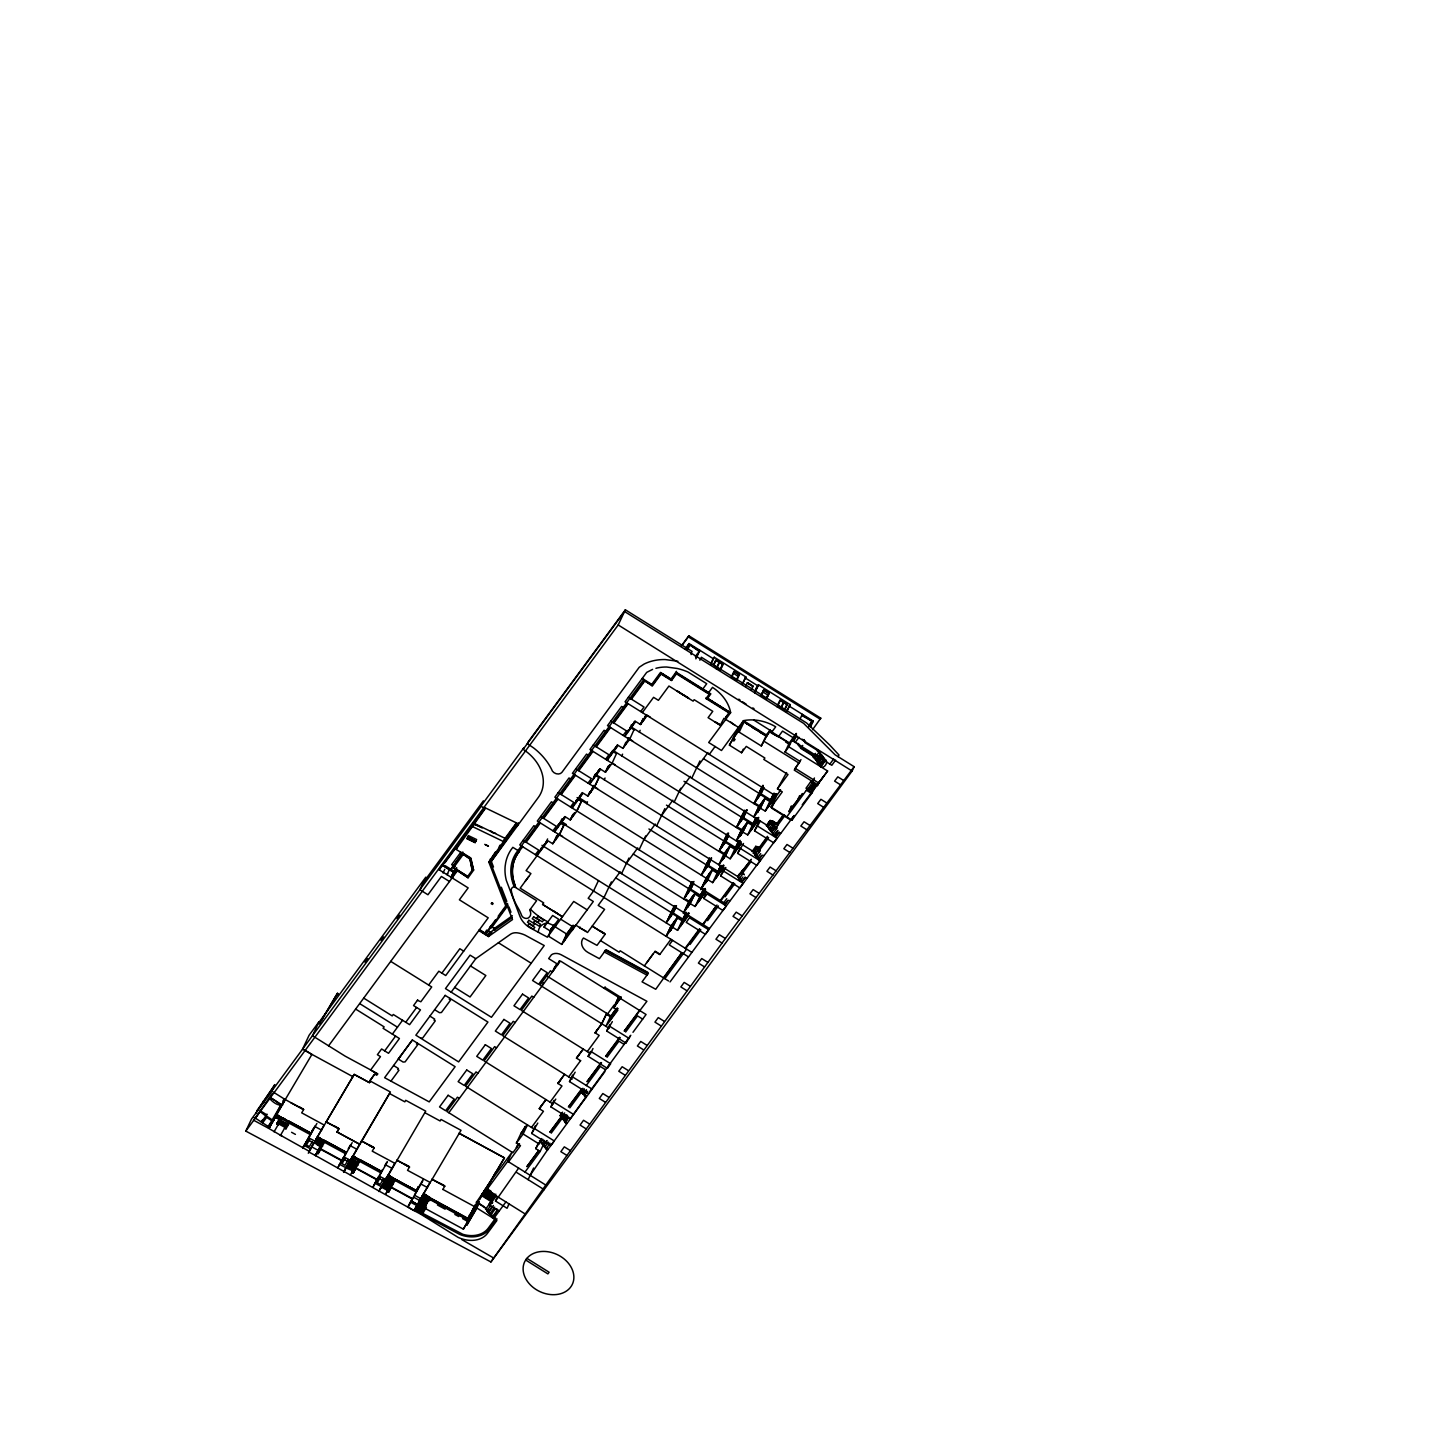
<?xml version="1.0" encoding="UTF-8"?>
<svg xmlns="http://www.w3.org/2000/svg" width="1449" height="1449" viewBox="0 0 1449 1449"><rect width="100%" height="100%" fill="white"/><g stroke="black" fill="none" stroke-linecap="round" stroke-linejoin="round"><path stroke-width="1.5" d="M323.109 1141.558L316.625 1153.295L317.965 1154.02L324.449 1142.283L323.109 1141.558L345.641 1153.766M358.791 1159.943L356.508 1164.579M559.712 823.63L561.977 818.812M394.092 1179.088L392.896 1181.37M593.71 777.407L595.231 774.201M425.934 1205.079L420.627 1214.117L458.282 1237.482A26.97 20.069 29.6 0 0 487.48 1233.316L496.88 1220.529L476.123 1207.56L479.076 1201.076M427.709 1201.348L429.375 1198.414M615.734 1011.873L617.129 1008.595M478.84 930.548L488.458 936.543L512.493 919.59L490.432 862.535L538.34 797.421A42.075 32.602 25.3 0 0 523.143 749.332L624.537 611.514L803.688 723.395L835.059 754.766L854.149 766.702L852.103 771.031L490.921 1261.952L245.805 1131.108L251.492 1119.081L271.035 1092.51L274.767 1084.613L255.73 1113.321M267.033 1114.172L265.837 1116.02L259.951 1111.474M259.643 1112.126L260.838 1110.278M423.253 882.568L483.368 800.844L479.981 807.999L271.706 1091.115L285.254 1099.574L269.586 1127.358L255.241 1118.067L272.086 1093.796M271.706 1120.602L266.634 1117.451L262.722 1122.74L261.436 1121.961L262.323 1120.113M319.142 1021.726L312.441 1035.727L345.206 1056.176L377.791 1073.8L376.74 1075.23L374.82 1074.035L369.821 1080.827L390.397 1092.003L359.606 1144.257L337.019 1132.013L338.957 1128.717L326.224 1121.852M271.814 1122.685L269.586 1127.358L276.089 1115.078L310.992 1133.48L276.324 1114.661M280.852 1105.098L268.427 1126.308L273.408 1120.729L280.852 1105.098C253.955 1083.435 283.75 1118.266 283.968 1098.777M319.994 1023.048L337.454 993.289L338.378 993.779M285.797 1129.169L288.206 1125.076L280.4 1120.729L278.099 1124.768L276.759 1124.044L279.041 1119.878M280.001 1118.175L276.759 1124.044M279.385 1119.479L280.418 1120.856L281.341 1118.9L276.089 1115.078M278.099 1124.786L278.914 1123.265M279.965 1121.345L279.349 1122.649L285.815 1126.163L286.431 1124.859L281.577 1122.232M280.708 1120.222L281.776 1118.157L280.708 1120.077M286.25 1128.246L284.547 1128.282L285.362 1126.779M286.721 1124.605L288.478 1121.272M288.224 1121.671L284.547 1128.282M288.206 1125.076L289.13 1123.12L287.79 1122.414L310.321 1134.621L302.642 1148.351L306.5 1141.667M311.082 1132.991L302.642 1148.351M310.738 1133.879L313.038 1129.151M321.443 1144.656L308.782 1137.863L316.878 1123.5M428.65 985.048L438.83 971.21L445.731 975.539L488.204 917.815L459.387 899.811L468.154 887.893L439.192 869.798L440.768 866.484M443.539 864.655L443.122 865.524L453.501 872.008L451.563 876.138L452.849 876.935M315.864 1155.759L308.728 1151.955L313.69 1143.044M310.593 1148.966L312.115 1146.25M313.618 1143.714L314.216 1142.41M443.032 873.004L444.771 869.309M315.103 1141.287L323.978 1125.312M457.431 870.541L468.118 877.768L452.305 867.335L462.847 853.026L470.853 858.025L473.588 870.179L470.635 858.46L456.091 849.368L457.63 846.125L456.924 847.067M449.371 869.708L447.017 874.689L447.723 873.729M421.532 1212.451L420.627 1214.117L414.142 1210.658L315.284 1155.451L317.204 1152.1M315.284 1155.451L323.544 1140.816M318.871 1149.51L319.631 1147.843M319.921 1147.59L320.682 1145.924M452.305 867.335L462.847 851.994M322.04 1143.75L323.779 1140.417M466.94 838.591L475.145 842.557L466.94 838.591L468.407 835.602L476.612 839.551L475.145 842.557M453.591 867.661L467.683 876.446L453.591 867.661L463.282 854.33L469.874 858.46L472.229 870.269L469.874 858.46M456.091 849.368L485.65 808.035L516.75 823.05L488.838 862.155L506.063 906.676L485.451 934.677L490.668 926.038M451.11 878.04L452.849 874.363M451.563 876.138L456.779 867.879L453.102 872.878L454.388 873.675M452.142 877.877L454.606 872.678M463.282 854.33L469.657 858.895M523.143 749.332L523.958 747.612L480.814 806.26L484.256 807.926L483.441 809.665L439.192 869.798M339.501 1164.308L337.726 1168.057L343.214 1157.86L339.501 1164.308L345.786 1167.659L344.21 1171.082M340.75 1163.058L346.402 1152.136M356.671 1163.764L344.101 1157.008L352.198 1142.645M488.838 862.155L495.377 852.084M344.844 1170.031L346.293 1167.278M490.432 862.535L518.344 822.815M345.786 1167.659L350.513 1159.617L355.367 1162.243M378.841 1191.513L425.716 1111.148L405.72 1100.316L404.832 1101.838L389.509 1093.524L343.594 1172.386M350.423 1160.45L358.537 1146.087M352.596 1170.901L351.872 1172.422L353.212 1173.147L359.678 1161.392L352.016 1157.081L351.274 1158.349L357.595 1162.225M352.759 1170.792L345.985 1167.93M353.81 1168.872L353.194 1170.176L346.728 1166.662L347.343 1165.376L352.198 1168.003M354.099 1168.655L354.86 1166.952L348.412 1163.456L347.796 1164.761L354.262 1168.256M355.168 1166.717L355.929 1165.032L349.463 1161.537L348.847 1162.841L355.313 1166.336M356.363 1164.416L359.026 1159.526M357.287 1162.877L358.03 1161.21M353.212 1173.147L353.918 1171.625M517.293 826.002L518.126 824.282M245.805 1131.108L618.198 624.954L625.37 609.794L692.061 651.434L691.245 653.173A13.005 10.089 25.3 0 1 691.119 654.568M518.996 850.853L518.869 851.106A52.218 40.463 25.3 0 0 515.156 887.295L514.594 883.763A51.621 40.011 25.3 0 1 519.503 851.161L518.996 850.853A52.218 40.463 25.3 0 0 514.033 883.818L515.156 887.295M519.503 851.161L519.376 851.432A51.639 40.011 25.3 0 0 515.699 887.223M480.036 930.385L484.799 933.917L486.592 930.113M485.343 934.044L486.719 931.146M479.547 929.588L488.168 934.985L489.708 931.725M488.458 936.543L490.505 932.214L495.214 928.881L492.189 926.998M374.874 1183.181L373.027 1187.093L378.461 1176.968L374.874 1183.181L381.159 1186.532L379.457 1190.209M512.366 915.75L493.366 929.135L494.707 929.968L495.214 928.881M506.063 906.676L507.585 903.433M357.994 1169.053L377.247 1179.504L375.997 1182.185L382.409 1169.633M391.973 1182.927L379.33 1176.135L387.444 1161.772M537.054 855.707L539.517 850.509M380.073 1189.158L381.594 1186.441M541.618 847.647C535.46 858.877 549.37 836.888 546.635 841.978M416.171 1192.038L387.318 1176.226L383.097 1183.905L389.564 1187.401M541.401 849.078L542.035 847.393M545.331 843.735L547.613 838.935M545.548 843.463L547.269 840.637M385.669 1179.558L394.545 1163.565M557.883 824.916L554.605 831.853L565.545 816.964L570.363 819.971L573.061 814.247L570.236 819.899L576.956 811.005L581.466 801.46L577.626 799.069L578.024 798.2M559.586 823.883L557.521 827.252L559.042 823.702M559.658 823.521L558.825 825.151M388.06 1189.937L387.173 1191.567L388.513 1192.292L394.997 1180.555L393.657 1179.83M562.882 819.88L563.733 818.25M389.111 1188.035L388.495 1189.321L382.047 1185.825L382.663 1184.521L387.499 1187.148M389.401 1187.818L390.179 1186.115M390.469 1185.862L391.23 1184.195L384.764 1180.681L384.148 1181.986L390.614 1185.499M391.538 1183.942L394.327 1178.689M391.81 1183.724L393.349 1180.355M553.21 843.173L556.615 835.982M388.513 1192.292L389.22 1190.77M557.738 834.823L555.202 840.221M558.245 834.443L555.492 839.931M559.278 834.769L563.788 825.242M574.601 802.8L572.156 807.999L583.096 793.11L587.914 796.117L589.888 791.788M576.593 799.848L575.072 803.398L581.81 794.251M575.416 802.855L577.137 800.029L576.032 801.17M576.376 801.297L577.01 799.957M580.94 794.613L580.433 796.044L581.14 794.324M581.719 794.269L582.371 792.929M572.88 816.457L574.438 812.78M576.829 810.915L581.339 801.388M591.337 780.685L589.707 784.144L600.647 769.256L605.447 772.263L612.058 763.297L616.441 753.679L612.71 751.361M593.927 777.443L594.76 775.813L593.583 777.316M592.967 779.001L599.904 769.075M588.312 795.465L590.015 791.86M592.84 787.133L590.413 792.603L593.818 785.412M586.682 803.597L587.497 801.858M594.38 787.061L598.89 777.533M610.518 753.353L607.24 760.29L618.198 745.42L622.998 748.409L625.841 742.286M612.637 750.491L610.174 755.708L611.677 752.158M612.094 752.248L611.134 753.462M610.047 755.617L617.328 745.148M616.821 746.561L617.455 745.221M605.447 772.263L608.29 766.141L605.736 771.538M609.54 765.072L607.964 768.749L609.884 764.655M604.233 779.743L605.048 778.004M625.624 734.715L627.254 731.238M629.355 729.535L633.702 723.142L633.068 724.482M630.116 727.923L631.51 724.645M634.245 722.634L634.879 721.294L633.919 722.508M628.92 737.704L625.388 744.822M413.273 1210.132L407.984 1207.017L410.321 1202.09L416.606 1205.459L414.142 1210.658L422.51 1195.461M417.62 1204.499L418.236 1203.195L424.702 1206.709L424.086 1208.013L411.299 1201.33L412.567 1198.667L391.375 1187.166L388.875 1191.495L387.553 1190.77M416.334 1190.824L394.617 1179.051L416.334 1190.824L418.127 1187.021M621.784 755.889L622.599 754.15M633.974 729.825L629.609 739.443L622.871 748.336M416.569 1190.426L418.381 1186.604M411.299 1201.33L418.652 1186.966M429.918 1197.363L427.256 1202.253L414.649 1195.28L422.746 1180.917M544.063 927.125L552.63 915.478L558.716 919.264L550.149 930.928L544.063 927.125L545.078 924.951M645.62 715.643L642.939 720.968M645.982 715.19L643.229 720.66M639.317 732.035L640.15 730.314M419.304 1201.275L418.689 1202.579L425.155 1206.093L425.752 1204.789L420.916 1202.163M428.614 1199.681L422.166 1196.186L461.017 1130.311L441.039 1119.461L440.134 1120.983L424.811 1112.669M426.513 1203.521L420.047 1200.007L429.846 1182.728M688.329 636.854L688.836 635.767L820.768 718.161L820.243 719.229L688.329 636.854L681.791 645.729M550.149 930.928L551.163 928.755M552.377 927.342L548.265 936.018L561.723 944.422L593.311 901.495L588.185 898.289L593.547 890.99L598.473 880.575M710.535 664.276L713.198 658.643L689.018 643.537L686.355 649.17L688.637 645.548M556.09 924.915L555.474 926.219L547.251 922.778A16.41 12.715 25.3 0 0 540.151 926.871A13.24 10.252 25.3 0 0 538.358 932.305M642.251 678.422L651.76 684.363L660.527 672.427L671.086 679.038L676.52 671.34M687.532 648.174L689.307 644.425L699.595 650.999L695.864 658.86M687.768 649.406L689.978 644.986L699.233 651.47M695.81 657.502L697.675 654.242M696.045 657.158L698.02 653.68M541.835 986.298L543.466 982.839M561.723 944.422L566.631 934.007L573.152 925.15M682.769 694.524L677.462 691.01M572.391 930.385L573.478 926.436M554.822 966.791L552.359 971.989L550.439 970.794L539.916 985.103L609.16 1028.355M571.993 930.439L573.876 926.364M556.199 964.527L553.699 970.16M575.561 925.114L571.631 930.222M557.267 965.324L559.223 961.049M559.35 961.122L557.412 964.853M586.265 931.29L579.491 927.722L580.198 927.161M710.698 664.729L714.248 657.212L745.855 676.955L742.305 684.471M713.288 665.182L715.824 659.893L723.123 664.439L720.606 669.746M611.369 881.898L603.998 897.511L598.183 905.39L604.595 909.392L587.533 932.486L575.869 925.205M719.211 662.139L716.893 667.12M716.44 669.058L719.592 662.374L722.616 664.475L720.153 669.637M621.549 873.656L628.92 858.043M639.1 849.802L645.656 835.928M467.81 1218.627L469.856 1214.28M430.933 1200.116L428.922 1199.029L424.629 1208.14L463.372 1229.15L478.713 1201.348M472.392 1210.024L470.979 1214.389M505.9 1201.927L493.692 1218.537L490.794 1215.892C496.753 1203.358 500.937 1209.589 492.08 1217.54L492.696 1216.236L486.9 1210.929L487.516 1209.625L476.522 1201.927L484.6 1206.981M472.935 1210.313L469.548 1215.62M472.392 1210.821L475.091 1205.477L473.823 1209.589M479.402 1203.159L466.759 1225.238L476.667 1208.484M476.721 1204.155L474.022 1208.049M488.82 1204.445L495.286 1194.737L485.578 1188.669L481.412 1195.497L492.714 1202.561M476.214 1202.561L483.205 1192.364L492.914 1198.432M487.951 1184.992L483.785 1191.821L493.493 1197.888L495.866 1194.193M656.632 825.948L664.837 808.614M482.716 1195.479L487.262 1187.148M488.512 1184.449L504.415 1157.878L459.188 1133.263M490.016 1181.949L486.139 1188.126L490.994 1191.169M486.683 1189.919L490.994 1180.826L512.04 1152.209L507.748 1161.301L486.683 1189.919L525.118 1213.936M495.141 1173.056L494.381 1174.668M674.183 802.094L680.74 788.22M508.581 1161.826L520.481 1145.652L516.387 1143.098L520.698 1133.987L527.382 1124.877M490.794 1215.892L491.41 1214.588L488.204 1212.578L488.82 1211.292L485.614 1209.281L486.23 1207.977M525.281 1126.398L523.234 1130.419M516.387 1143.098L523.125 1134.006L527.436 1124.913L520.68 1133.987L525.407 1126.471M738.936 674.654L736.291 680.197L731.709 677.19L734.281 671.738L738.863 674.745M736.563 680.686L739.443 674.636L734.009 671.249L731.202 677.208M516.75 1147.01L517.384 1145.67M499.199 1210.821L489.273 1205.477L492.714 1198.178M493.366 1196.802L494.091 1195.28M518.543 1143.822L517.71 1145.453M691.734 778.24L699.939 760.906M508.4 1204.88L509.106 1203.92L507.059 1208.267L495.522 1201.058L497.568 1196.729M742.305 683.91L745.855 676.955M728.956 712.89L725.496 717.599L729.861 712.582M604.885 1071.662L550.91 1145.471L531.692 1133.462L535.387 1125.674M531.692 1133.462L537.796 1123.084M745.547 686.464L747.376 682.66L753.136 686.265L751.307 690.068M495.522 1201.058L518.633 1168.111M605.084 986.932L604.378 988.453L605.066 987.494L621.096 997.51L613.688 1007.562L617.854 1010.17L605.881 1026.309L610.808 1015.894L546.708 975.865M584.327 1088.887L581.755 1092.637L585.939 1096.929L570.127 1118.882L550.91 1106.891L553.989 1100.389M550.91 1106.891L555.782 1099.103M735.096 725.442L730.713 722.073M524.991 1172.078L540.187 1151.43L535.75 1148.64L538.34 1143.189M535.75 1148.64L541.745 1138.552M535.025 1128.934L554.243 1140.943L547.505 1150.089L543.321 1145.797L543.936 1144.493L540.731 1142.5L541.346 1141.196M588.729 1093.597L569.511 1081.606L572.59 1075.104M729.408 745.166L738.084 729.463L729.408 745.166L741.58 752.756L746.271 746.398L764.873 758.008L763.822 759.439L788.002 774.545L777.461 788.854L782.297 791.86L771.067 807.129L791.933 820.17L812.454 792.259L806.006 788.238L810.915 781.409L814.121 783.42L809.556 789.614L807.962 788.618M569.511 1081.606L575.162 1072.188M754.965 691.825L758.515 684.852L790.122 704.594L786.572 712.111M732.922 740.385L733.882 740.982L735.06 739.388L733.339 738.32L738.501 727.38L743.446 720.66A38.869 30.121 25.3 0 1 751.379 719.899L754.132 719.99A38.869 30.121 25.3 0 1 775.686 726.8L771.846 731.999M754.73 692.876L758.515 684.852L755.907 688.42M530.171 1175.302L547.813 1149.455L539.445 1140.852M733.339 738.32L738.284 731.6L743.446 720.66L766.485 735.041L769.709 730.658L789.814 743.21M540.187 1151.43L543.629 1144.149M739.189 732.162L744.351 721.222M528.106 1179.649L533.612 1168.021M587.28 1051.594L599.18 1035.401L595.086 1032.847L601.842 1023.773L606.696 1013.34M490.921 1261.952L566.939 1155.469M565.744 1121.218L562.538 1119.208L563.154 1117.904L560.256 1115.259L566.722 1123.518L565.128 1122.522L568.008 1118.121M592.985 1048.533L591.446 1051.793L610.663 1063.783L607.33 1068.311L588.113 1056.321L590.431 1051.449M761.776 693.872L763.732 689.796L769.147 693.183L766.34 699.143M618.596 997.166L613.815 1007.635L619.284 998.216M760.906 695.755L763.732 689.796M549.316 1144.475L549.932 1143.17M619.629 996.803L616.242 1003.994M611.351 1017.687L610.844 1019.118L614.086 1012.416M621.096 996.93L613.706 1007.58M630.804 1035.256L625.932 1043.026L606.714 1031.036L609.794 1024.534M616.912 1008.884L614.648 1013.684M617.672 1008.432L609.286 1021.056L617.057 1008.015M617.799 1008.504L615.608 1011.8M606.714 1031.036L612.366 1021.617M766.267 699.251L769.147 693.183M568.533 1117.885L567.229 1116.237L563.842 1120.856M741.58 752.756L743.301 749.115M585.324 1098.233L586.247 1096.277L581.701 1091.749L569.837 1107.869M674.437 905.571L666.25 922.904L673.26 913.069L682.859 919.083L686.826 913.54M674.546 906.368L672.861 909.574M671.467 914.772L674.238 908.559L670.38 916.583M675.904 906.802L667.065 921.184M676.122 907.002L672.843 913.939L682.443 919.934L687.315 913.323M589.652 1091.658L630.351 1035.872M691.988 881.716L683.801 899.05L690.793 889.215L700.41 895.228L705.228 888.617M689.38 887.893L685.612 896.207L689.597 887.929M691.97 882.441L690.539 885.81L692.097 882.513M670.76 926.853L677.371 917.887L670.054 931.236L674.437 921.981M691.916 884.796L687.931 892.729M670.054 931.236L674.854 921.401M672.698 927.541L677.244 917.815L681.084 920.206L681.483 919.336M777.515 705.283L780.051 699.994L787.35 704.558L784.815 709.847M777.207 707.003L780.305 700.483L783.384 702.403L780.92 707.583L778.022 705.301M607.33 1068.311L608.87 1065.069M738.284 731.6L761.323 745.981L766.883 734.19M688.347 902.818C675.542 930.964 690.775 894.776 694.922 894.033L687.605 907.382M709.539 857.862L701.334 875.196L708.344 865.361L717.961 871.374L721.91 865.832M761.323 745.981L770.125 729.789M707.021 864.002L703.163 872.352L706.931 864.039M709.521 858.587L708.09 861.956L709.648 858.659M784.38 709.738L781.301 707.818L783.818 702.493L786.843 704.576L784.489 709.485L777.968 705.391M707.909 865.814L711.441 857.989L706.261 864.799M666.413 935.927L670.796 926.672L666.123 936.308L672.734 927.342L677.534 930.349L685.721 913.015M683.856 918.032L686.301 912.309M684.906 917.308L680.595 925.82L687.605 913.649M625.932 1043.026L627.471 1039.784M688.293 913.287L685.812 918.376M687.877 915.007L686.772 916.493L688.836 913.124M687.243 916.692L688.963 913.196M705.88 878.963C693.075 907.11 708.307 870.921 712.455 870.179M727.09 834.008L718.885 851.36L725.895 841.525L735.512 847.52L739.461 841.978M727.833 833.084L725.514 838.029M721.801 846.361L724.699 840.239L720.588 848.426M725.967 837.576L728.612 833.193M699.034 895.482L698.635 896.351L694.777 893.961L690.249 903.687L683.674 912.453M723.703 843.59L723.142 845.111L727.018 837.087M723.83 843.662L726.8 837.359M705.011 883.455L709.811 873.62L705.572 882.604M786.409 711.658L790.122 704.594M725.46 841.96L728.539 835.258M690.122 903.596L695.085 906.494L703.852 888.454M707.8 879.833L712.328 870.106L716.186 872.497L716.585 871.628M728.666 835.33L725.496 842.376L735.096 848.389L739.968 841.76M701.407 894.178L703.2 890.193M699.432 899.865C712.437 874.29 685.866 922.397 705.409 891.153L698.346 901.35M703.49 894.613L705.627 889.722M704.794 892.838L705.428 891.497M744.641 810.154L736.436 827.506L743.446 817.671L753.063 823.666L757.012 818.142M742.123 816.294L738.139 824.572M744.605 810.879L743.047 814.175M743.536 882.749L722.96 910.479L703.743 898.471L705.88 893.924M722.562 859.601L727.362 849.766L723.25 858.84M701.225 888.617L707.818 879.634L712.636 882.64L720.823 865.307M743.102 818.069L746.543 810.281M719.193 869.635L720.624 866.248L718.958 870.324M734.136 847.792L733.719 848.643L729.879 846.252L725.351 855.979L729.608 846.977M747.141 809.864L743.029 818.54L752.647 824.535L757.519 817.924M718.921 871.084L715.679 878.13L722.96 867.299M716.983 876.011C730.803 848.969 710.517 887.712 717.943 874.471M718.07 874.218L723.178 865.868M723.395 865.578L721.041 870.758L721.674 869.418M722.345 868.983L723.939 865.415M740.837 831.364L736.327 840.909L742.92 831.943L747.557 822.471L740.837 831.364L736.599 840.529M762.192 786.3L753.987 803.652L760.997 793.817L770.596 799.812L774.563 794.287L771.846 798.073M752.393 850.943L755.291 853.588L754.675 854.892L757.881 856.884L757.266 858.188L760.471 860.181L739.896 887.929L720.678 875.921L723.431 870.07M744.623 826.564L740.24 835.838L745.04 826.002M758.117 797.33L761.993 789.288L758.334 797.041M763.333 788.039L760.435 794.179L763.641 787.55M720.678 875.921L725.84 867.48M718.776 864.763L725.369 855.779L730.187 858.786L738.374 841.452M736.744 845.781L738.954 840.746M763.858 787.749L760.58 794.686L770.198 800.681L775.07 794.07M736.509 846.47L739.081 840.837M737.686 845.836L733.23 854.276L740.511 843.789M740.385 842.177L735.621 850.364L739.425 845.274M740.729 842.014L738.592 846.904L741.073 841.797M800.192 718.921L802.003 714.81L812.255 721.204L810.48 724.971M793.164 737.704L788.854 746.815L827.614 771.013L818.757 783.04L795.121 768.278L800.138 761.449L785.032 752.013L789.325 742.92L796.316 733.411M777.407 837.631L756.831 865.379L737.613 853.37L740.149 848.009M751.687 823.938L751.27 824.807L747.43 822.398L742.776 832.052L747.72 834.932L758.678 820.043M762.174 802.71L757.791 811.983L765.108 798.634L768.821 800.953L769.238 800.083M757.791 811.983L762.591 802.148M737.613 853.37L743.482 843.481M747.72 834.932L755.925 817.598M760.453 808.27L764.981 798.544L758.515 807.6M754.041 822.615L755.726 818.558M755.11 821.891L750.781 830.422L758.552 817.381M754.621 821.384L755.255 819.699M835.62 760.127L831.817 765.289L793.074 741.091L796.515 733.81M752.212 828.393L757.936 818.323M794.143 740.004L794.758 738.7L782.551 731.075L778.711 736.291M758.497 817.87L755.998 822.978M751.759 828.52L758.189 819.681L756.215 822.688M750.654 830.331L758.624 817.942M757.429 821.293L758.062 819.935M791.933 820.17L794.106 815.57L773.748 842.811L754.531 830.82L758.533 822.362M796.733 743.301L798.653 743.663L798.037 744.967L801.225 746.959L800.609 748.264L815.026 757.266L814.41 758.552L817.616 760.562L817.001 761.866L820.206 763.858L819.591 765.163C822.452 771.973 830.929 760.435 823.811 759.439L824.427 758.135L821.221 756.143L821.837 754.838L818.631 752.828L819.246 751.542L804.829 742.54L805.445 741.236L802.239 739.225M754.531 830.82L760.272 821.221M760.327 808.198L765.271 811.078L773.476 793.744M771.592 798.779L774.056 793.056M772.788 798.127L768.332 806.568L775.342 794.396L769.292 804.34L770.596 802.909M670.036 981.933L726.293 905.951L723.703 902.636M777.461 788.854L786.59 772.552M773.675 799.196L776.048 794.016M769.292 804.684L775.613 796.099M768.205 806.495L776.7 793.943M588.149 755.128L586.555 754.114L572.409 773.349L739.642 877.786L739.026 879.09L742.232 881.083L741.616 882.387L745.329 877.116L741.924 881.735L740.33 880.738L740.946 879.434C734.118 878.474 741.598 868.313 744.351 874.816M799.939 745.311L799.323 746.615L813.74 755.617L813.124 756.903L816.33 758.914L815.715 760.218L818.92 762.21L818.305 763.514L821.492 765.507L820.895 766.811L825.405 760.435M808.868 726.891L811.657 720.986L801.695 715.462L802.366 714.321M771.067 807.129L776.229 796.207L625.044 701.787L646.689 672.39L652.611 669.366M774.273 802.348L771.556 808.089L790.774 820.098L794.106 815.552M779.979 789.904L779.471 791.335L780.558 789.85M803.543 740.892L804.159 739.588M810.371 726.673L811.603 722.327M743.12 869.472L741.145 872.044L743.047 873.167L742.431 874.471M810.589 726.764L813.251 721.131L789.071 706.025M730.006 900.662L728.086 900.318L724.681 904.937L725.297 903.651L554.858 797.204L569.004 777.968L570.598 778.982M759.62 850.382L760.236 849.078L755.798 846.307L758.696 848.951L754.675 854.892M763.877 855.562L761.957 855.218L758.552 859.837L759.167 858.533L755.961 856.54L756.577 855.236L753.371 853.244L753.987 851.94L589.96 749.495L604.106 730.278L605.7 731.274M779.2 832.016L775.795 836.634L771.611 832.342L772.226 831.038L769.021 829.027L769.636 827.741L766.43 825.731L770.144 820.46L777.769 825.224L776.555 827.832M753.371 853.244L757.682 846.922M766.43 825.731L770.144 820.46M777.914 830.368L774.509 834.986L770.307 830.694L770.922 829.389L767.716 827.379L768.332 826.093L607.493 725.641L621.639 706.424L623.251 707.42M810.571 782.025L817.019 786.064L817.906 784.869L794.251 770.107L800.989 759.638M746.941 878.112L745.021 877.768M759.367 851.903L759.982 850.617L756.776 848.607M771.611 832.342L775.632 826.401L769.836 821.112M776.103 835.982L775.487 837.287L778.892 832.668L780.794 833.012M788.654 811.512L802.619 793.545L789.162 811.82L791.245 806.042M817.942 749.894L817.327 751.18L820.532 753.19L819.917 754.494L823.123 756.487L822.507 757.791L825.713 759.783L825.097 761.087M790.031 810.009L791.752 806.369M797.928 799.268L799.649 795.628M808.27 787.966L807.654 789.27L812.527 782.406M814.447 777.986L811.838 782.822M812.219 783.058L812.835 781.754M809.556 789.614L810.172 788.31M814.429 782.768L809.864 788.962L813.686 789.669M813.994 789.017L811.585 793.454L806.405 790.23M818.558 782.804L813.124 790.212M817.906 784.869L819.428 781.609M838.138 756.704L838.953 754.965L829.607 744.913L806.64 723.015L701.352 657.248L700.537 658.969A14.327 11.103 25.3 0 0 699.867 660.219M473.316 825.513L474.131 823.829L482.318 827.777L473.95 824.191M408.201 1206.582L412.567 1198.667M407.984 1207.017L412.349 1199.102L383.405 1183.253M427.292 1201.927L422.057 1211.364L423.38 1212.089L422.764 1213.393L462.792 1234.276A25.412 19.688 25.3 0 0 488.277 1228.154L495.721 1218.048M354.516 1167.496L356.436 1164.072M390.777 1184.938L392.697 1181.533M280.889 1135.455L268.626 1128.336L272.666 1121.2M273.517 1119.697L275.238 1116.708L279.585 1119.063L276.958 1123.609L278.299 1124.333M287.029 1123.953L275.038 1117.143L281.142 1119.479M309.561 1139.602L306.464 1145L309.416 1146.576L312.296 1141.667M280.255 1135.11L309.198 1151.285M309.977 1150.017L308.8 1151.991M344.88 1158.765L342.036 1163.692L345.007 1165.268L348.412 1159.49M380.127 1177.874L377.283 1182.801L380.236 1184.376L383.659 1178.598M381.159 1186.532L384.257 1181.315M318.526 1152.824L320.827 1148.894M334.447 1126L338.45 1128.3M336.983 1132.067L338.921 1128.771L326.152 1121.979L354.19 1074.397L369.459 1082.638L370.419 1081.171L369.459 1082.638L354.19 1074.397L316.027 1139.24L322.493 1142.736M321.533 1020.223L337.454 993.289M280.689 1105.442L281.287 1104.428L273.408 1120.729L266.055 1115.694L261.454 1121.943M275.654 1115.821L311.915 1054.455L304.652 1049.909M290.814 1102.725L303.638 1109.572L301.7 1112.85L324.304 1125.112M274.06 1131.814L278.606 1123.917L285.055 1127.431L280.526 1135.273L281.83 1136.052M287.174 1123.591L287.916 1122.323L281.468 1118.809M299.128 1106.746L303.113 1109.065M311.861 1131.361L315.139 1125.801M305.431 1143.913L307.858 1139.82L314.179 1143.243L317.077 1137.32L346.311 1152.625L317.331 1136.904M308.275 1153.241L314.524 1142.192L320.972 1145.688M348.267 1148.659L350.459 1144.945M350.205 1160.269L350.966 1159.001L357.414 1162.496L350.35 1174.976M368.716 1145.036L374.114 1147.97M369.658 1145.199L373.715 1147.409M374.186 1147.862L361.471 1140.961L374.204 1147.825L372.23 1151.158L394.871 1163.33M384.601 1165.92L386.792 1162.225M385.941 1193.668L386.539 1192.654M385.796 1193.904L392.733 1181.659L386.267 1178.146L386.883 1176.86L391.719 1179.486M404.072 1164.09L409.433 1167.115M404.959 1164.344L409.071 1166.445M417.71 1188.778L423.18 1179.522M422.184 1211.4L428.324 1200.333L421.858 1196.838L421.098 1198.106L427.564 1201.601M430.027 1198.124L423.452 1193.849M440.297 1183.435L444.354 1185.644M426.477 1207.108L422.764 1213.393L421.442 1212.668M442.869 1189.43L444.825 1186.097L432.074 1179.214M472.863 1209.209L475.87 1204.119L471.342 1212.596M476.395 1204.409L467.828 1218.844L429.882 1198.251M470.436 1214.534L472.609 1210.857M473.515 1209.335L476.196 1204.789M479.818 1199.482L480.416 1198.468M480.977 1197.599L504.451 1157.878L459.152 1133.317M477.572 1204.246L478.17 1203.231M463.372 1229.15L476.123 1207.56M257.089 1110.441L273.752 1086.768M333.705 999.828L337.2 994.503M417.149 1042.972L416.461 1043.932L417.729 1044.729L405.104 1061.9L403.112 1062.063L398.33 1059.074L400.83 1055.524M570.399 1150.651L564.313 1146.847L560.854 1151.665L566.939 1155.451L728.775 933.862L854.149 766.702M258.067 1114.245L255.078 1118.411L253.72 1117.577M738.429 727.344L721.493 750.51L708.688 742.504L725.768 719.428M319.088 1021.69L309.126 1035.22L302.497 1049.257L352.922 1076.698M365.021 962.299L367.684 958.677M381.033 940.546L383.695 936.923M397.044 918.793L399.707 915.17M625.37 609.794L528.161 741.906L527.345 743.645L533.54 747.883A57.743 44.738 25.3 0 1 551.526 769.184L552.395 771.085A5.814 4.51 25.3 0 0 561.94 772.317L639.208 667.283L644.008 664.113A48.523 37.602 25.3 0 1 665.163 659.549L677.878 661.269M444.879 862.843L485.125 808.125M460.873 852.157L451.653 864.673L455.077 866.81M451.4 868.73L452.106 867.77M328.597 1045.816L457.232 870.976M467.683 876.446L472.446 869.835M468.118 877.768L473.588 870.179M503.745 840.112L516.315 823.032M514.25 886.716L536.619 900.68L529.682 910.099A8.223 6.376 25.3 0 1 528.722 917.652A4.365 3.387 25.3 0 1 524.755 918.159A4.365 3.387 25.3 0 1 521.586 915.297A56.439 43.742 25.3 0 0 517.782 907.382A62.941 48.777 25.3 0 1 511.298 890.737A5.126 3.967 25.3 0 1 514.25 886.716A52.218 40.463 25.3 0 1 517.963 850.527L643.845 679.418M522.274 846.47L518.869 851.106L522.799 846.814M525.607 841.941L539.825 822.634M543.158 818.087L557.376 798.779M560.709 794.233L574.927 774.925M578.26 770.397L592.478 751.071M595.811 746.543L610.029 727.217M613.362 722.689L627.562 703.363M630.913 698.835L644.37 680.541L652.267 686.029L661.36 673.676M526.132 842.267L540.35 822.96M543.665 818.413L557.901 799.105M561.216 794.559L575.452 775.251M578.767 770.705L593.003 751.397M596.318 746.851L610.554 727.543M613.869 722.997L628.105 703.689M631.42 699.143L644.877 680.867M645.113 681.229L652.285 685.142M392.371 1034.115L402.55 1020.277M417.765 999.846L413.545 1005.57L420.464 1009.881L409.596 1024.678L393.259 1014.481L392.208 1015.912L363.699 998.107M651.996 685.522L660.835 673.35M681.03 646.345L688.836 635.767M384.691 1050.887L395.559 1036.107M405.738 1022.269L416.624 1007.49M441.891 973.13L459.84 948.733L463.698 951.142M685.069 648.917L689.018 643.537M685.938 649.007L689.307 644.425M535.406 854.675L538.738 850.146L523.089 840.366M552.957 830.82L556.289 826.292L540.64 816.512M570.489 806.966L573.84 802.438L558.191 792.675M588.04 783.112L591.373 778.584L575.742 768.821M605.591 759.258L608.924 754.73L593.293 744.967M623.142 735.404L626.475 730.876L610.844 721.113M640.693 711.55L644.026 707.021L628.377 697.259M540.821 849.132L544.842 843.825M563.643 818.287L558.499 825.369M563.842 817.997L564.929 816.512M577.209 799.667L582.353 792.585M611.134 753.806L612.221 751.995M613.561 750.274L617.582 744.967M633.793 722.761L635.133 721.113M557.394 827.18L564.259 818.105M624.791 736.436L635.749 721.566L640.549 724.554L647.16 715.589M642.342 712.582L653.571 697.331L658.407 700.338L668.931 686.029L693.111 701.135L694.162 699.704L712.763 711.314L708.09 717.672L720.262 725.279L723.975 718.306L740.222 728.467M671.267 679.871L676.23 673.115L709.829 694.089L706.369 698.798M676.755 673.441L671.503 680.577L661.07 674.057M495.522 919.843L490.16 927.125L491.428 927.921L508.237 905.1M498.202 916.185L506.244 905.245M677.263 673.423L701.153 688.329M552.685 843.735L559.405 834.859L563.915 825.314L560.075 822.923L560.473 822.054L689.579 902.673M587.769 796.044L594.507 787.151L599.017 777.606L595.177 775.215L595.575 774.346L725.297 855.345M398.33 1059.074L412.349 1039.984L455.113 1066.681L429.212 1101.892L384.619 1077.694L412.367 1039.984M695.52 656.578L699.903 650.347M695.466 656.741L697.422 654.079M451.164 992.167L475.797 958.695L510.465 934.261A10.777 8.35 25.3 0 1 516.297 932.758L517.619 932.884A21.536 16.7 25.3 0 1 525.154 935.185L544.226 945.545L491.446 1017.307L445.477 988.598L470.092 955.145L475.797 958.695M420.663 1038.209L422.655 1038.045L435.28 1020.875L434.012 1020.078L434.7 1019.118L429.9 1016.129M449.969 998.379L449.281 999.321L450.548 1000.118L441.42 1012.525L439.445 1012.688L434.646 1009.681M676.955 691.028L688.836 698.454M390.958 1081.135L398.964 1070.268L397.696 1069.453L398.384 1068.511L393.585 1065.504M683.222 694.596L688.583 697.947M713.198 658.643L714.248 657.212M719.084 662.41L716.023 660.49L713.741 665.29L720.225 669.547L722.616 664.475M542.578 904.411L562.466 916.728L542.578 904.411L543.701 902.89L520.173 888.183L530.914 873.584L526.096 870.595L548.012 840.818L552.812 843.825M702.874 688.927L706.714 683.711L687.913 671.974A48.415 37.511 25.3 0 0 677.226 668.478L666.703 667.029A39.413 30.538 25.3 0 0 655.908 668.297M702.964 689.47L708 692.622M708.688 692.55L712.51 687.351A38.869 30.121 25.3 0 1 730.64 712.673L725.695 719.392M553.717 911.004L557.485 913.504M733.556 673.26L738.102 676.429M550.765 929.624L554.623 924.371M715.009 722L720.189 725.098M715.897 722.2L719.809 724.518M747.376 682.66L753.136 686.265M747.63 683.167L752.629 686.283M566.233 934.877L572.753 926.02M608.906 887.114L620.19 871.773M626.457 863.26L637.741 847.919M644.008 839.406L655.292 824.064M661.559 815.552L672.843 800.21M679.11 791.697L690.394 776.356M696.661 767.843L707.945 752.502M709.286 754.404L715.1 746.507M448.828 1112.723L560.437 961.013L646.073 1014.499L632.978 1032.304M763.152 692.079L767.807 694.995M592.822 926.545L604.867 934.062M739.878 726.583L742.83 723.468M740.385 726.891L742.142 723.395M743.844 721.856L766.159 735.802M766.068 698.653L768.64 693.202L763.913 690.394L761.341 695.846L764.529 697.675M600.647 931.073L604.559 933.373M778.294 736.853L769.89 731.6L766.43 736.309L759.33 731.854M777.262 736.201L771.158 732.959M796.008 734.063L792.857 738.356L794.45 739.352M785.032 752.013L788.854 746.815M793.074 741.091L796.859 735.929M795.193 742.413L798.997 737.269M671.974 910.769L675.415 906.259M689.525 886.915L692.839 882.332M707.076 863.061L710.517 858.551M724.627 839.206L727.941 834.624M742.178 815.37L745.619 810.86M759.729 791.516L763.17 787.006M671.159 912.508L676.357 905.697M693.98 881.481L688.71 888.654L633.285 854.041M728.104 835.258L723.812 840.945L666.468 805.137M741.363 817.091L746.633 809.919M758.914 793.237L763.206 787.55M671.177 913.323L676.484 905.77M688.71 889.469L693.147 883.039M728.249 835.33L723.812 841.76L728.449 835.656M746.67 810.371L741.363 817.906L745.873 811.73M758.914 794.052L763.333 787.622M808.959 725.913L812.255 721.204M763.532 787.948L758.986 793.889M810.607 724.699L813.251 721.131M686.627 894.232L690.992 887.983M704.178 870.378L708.67 864.202M726.221 840.348L720.914 847.9M739.28 822.688L743.699 816.675M756.686 798.743L761.25 792.82M684.616 897.329L691.209 888.364M702.167 873.475L708.47 864.292M719.718 849.621L726.311 840.655M737.251 825.767L743.862 816.801M754.802 801.913L761.413 792.947M812.527 729.735L820.768 718.161M800.609 748.264L802.728 745.402M671.05 925.911L677.643 916.945M688.601 902.057L695.194 893.091M706.152 878.203L712.745 869.237M723.703 854.349L730.296 845.383M741.236 830.494L747.847 821.529M758.787 806.64L765.398 797.674M730.006 846.325L723.286 855.218L719.066 864.383M606.896 1014.861L614.122 1005.026M545.983 1099.592L539.282 1108.702L543.447 1111.292L531.475 1127.431M550.077 1102.146L561.977 1085.971L557.883 1083.417L564.295 1074.687M580.651 1060.722L576.485 1058.132L583.186 1049.022M595.086 1032.847L601.788 1023.737M644.352 965.885L655.183 951.196L659.983 954.203M760.471 808.089L754.15 816.675M558.01 1083.49L560.854 1079.614M576.611 1058.205L579.328 1054.256M583.023 1049.493L576.503 1058.132M595.213 1032.92L597.93 1028.971M705.138 883.528L707.963 879.724M722.689 859.692L725.496 855.87M740.24 835.838L743.047 832.016M616.097 1008.703L610.391 1016.763L606.298 1014.209L601.498 1024.135M686.699 913.468L684.109 917.326M701.642 893.49L705.102 888.527M719.066 869.545L721.783 865.759M736.617 845.691L740.222 840.384M756.885 818.051L754.295 821.927M612.692 1014.209L616.568 1009.047M704.866 889.469L699.994 896.098L690.394 890.084L693.582 883.039L690.467 889.632M722.417 865.614L717.545 872.244L707.945 866.23L711.568 858.08L706.261 865.614L710.771 859.438M723.449 865.089L718.831 871.103L720.008 869.599M740.258 842.086L736.599 847.303M517.492 1145.416L518.579 1143.931M687.732 913.739L681.555 923.593L682.859 922.18M720.352 869.4L722.834 866.031M518.651 1144.511L516.279 1147.481M519.485 1143.732L512.874 1152.716L446.89 1111.51L457.431 1097.201L459.351 1098.396M568.678 1076.861L580.578 1060.686M740.511 843.463L739.968 845.111M756.885 821.456L753.172 826.51M770.723 802.655L774.527 797.566M681.555 923.937L688.003 915.098M716.657 876.228L723.087 867.39M740.638 843.535L734.208 852.374M680.45 925.748L687.206 916.583M670.941 939.314L659.712 954.583L654.876 951.576M677.534 930.349L688.492 915.46M695.085 906.494L706.025 891.606M712.636 882.64L723.576 867.752M730.187 858.786L741.127 843.898M765.271 811.078L779.979 791.118M672.59 940.347L669.257 944.875L688.474 956.883M703.743 898.471L707.076 893.942L726.293 905.951M588.113 1056.321L591.446 1051.793M813.124 756.903L815.533 753.389M814.718 757.918L816.838 755.056M814.41 758.552L818.631 752.828M493.584 1196.367L494.272 1195.407M816.022 759.566L819.174 755.273M485.614 1209.281L491.12 1201.565M767.807 825.749L771.502 820.732L777.189 824.101M815.715 760.218L818.866 755.925M489.273 1205.477L496.301 1195.932M767.716 827.379L771.429 822.108M772.027 821.058L770.506 824.064L776.918 828.067L772.897 833.99M817.616 760.562L819.717 757.7M817.001 761.866L820.478 756.921M486.9 1210.929L491.12 1204.988M752.085 851.595L755.798 846.307M769.021 829.027L772.734 823.757M819.971 760.779L822.072 757.918M488.512 1211.925L492.406 1206.637M754.748 849.857L757.157 846.578L759.095 847.792M818.305 763.514L822.815 757.139M488.204 1212.578L493.403 1205.514M559.948 1115.911L562.52 1112.18M753.679 852.592L757.084 847.955M540.731 1142.5L543.013 1139.403M757.899 847.285L758.533 847.683M770.614 830.042L774.02 825.405M770.307 830.694L774.327 824.753L771.122 822.76M819.899 764.511L824.119 758.787M489.49 1214.226L494.689 1207.162M561.651 1116.128L549.805 1132.267L564.657 1112.941M581.592 1088.924L568.406 1106.982L582.896 1088.271M601.027 1062.515L587.008 1081.697L601.552 1062.841M619.629 1037.23L605.61 1056.412L620.1 1037.701M639.462 1010.37L624.211 1031.127L646.906 1001.295L561.198 954.764A8.839 6.847 25.3 0 0 551.453 954.782L548.664 958.586L557.956 964.382M663.443 977.803L681.863 952.754M685.178 948.207L699.414 928.9M702.729 924.353L716.965 905.045M720.28 900.499L733.375 882.64M737.831 876.645L750.491 860.398M758.805 848.19L767.445 836.345M776.356 824.336L783.547 814.537M819.591 765.163L823.811 759.439M685.703 948.534L699.921 929.226M703.254 924.697L715.915 906.368M720.805 900.843L733.828 883.147M737.74 877.442L751.379 859.293M754.983 854.24L758.388 849.603M759.312 848.498L767.716 837.069M776.863 824.644L784.072 814.863M542.035 1144.149L544.607 1140.417M771.919 831.69L775.324 827.053M822.561 764.076L824.662 761.214M551.218 1133.154L563.1 1117.034L562.176 1116.455M586.211 1085.609L600.321 1066.446L605.465 1069.688M607.04 1057.299L618.922 1041.161L624.066 1044.403M625.642 1032.014L637.524 1015.876L642.668 1019.136M664.874 978.691L686.627 949.113M690.032 944.494L700.845 929.787M707.583 920.64L718.396 905.951M725.134 896.786L734.734 883.727M742.685 872.932L751.089 861.503M760.236 849.078L768.64 837.649M777.769 825.224L784.978 815.425M562.846 1118.556L565.11 1115.476M581.755 1092.637L584.019 1089.539M739.026 879.09L742.739 873.819M543.629 1145.145L547.034 1140.526M562.538 1119.208L565.943 1114.589L567.537 1115.585L564.15 1120.204M755.961 856.54L759.674 851.269L758.081 850.255M543.321 1145.797L546.726 1141.178M492.388 1216.888L497.587 1209.824M583.349 1093.633L585.631 1090.536M723.395 903.288L726.8 898.67M786.753 816.928L807.274 789.035M583.041 1094.285L586.447 1089.648M740.33 880.738L742.902 877.007M544.625 1147.445L548.338 1142.174M757.266 858.188L760.671 853.57M774.201 835.638L777.606 831.002M724.989 904.285L727.271 901.206M584.345 1095.933L587.751 1091.296M565.128 1122.522L568.841 1117.233M758.859 859.185L761.123 856.105M545.911 1149.093L549.624 1143.822L548.03 1142.826M829.897 764.094L833.7 758.932M815.207 784.67L811.784 789.307L813.378 790.321M811.476 789.959L814.899 785.304M496.989 1218.844L489.527 1228.987A26.897 20.847 25.3 0 1 459.731 1234.439L420.844 1213.682M818.902 782.732L823.92 775.921M557.901 1083.417L564.639 1074.343M802.221 804.793L817.164 784.923M818.25 783.456L827.614 771.013M268.427 1126.308L272.973 1121.472M494.707 929.968L512.276 917.579M488.168 934.985L491.845 932.395M495.612 833.356L493.475 832.686M494.616 833.247L492.986 832.487M488.458 846.198L484.745 844.369M487.842 845.818L485.868 844.93M474.294 823.467L505.393 838.482M472.754 826.709L503.854 841.724M492.932 832.686L491.338 831.762M547.957 921.818L546.708 921.202A52.418 40.608 25.3 0 1 530.388 909.157M412.73 1201.71L415.682 1203.286M304.055 1145.38L310.34 1148.731M492.968 1257.623L461.796 1239.565M752.774 707.945L754.023 708.615M358.356 1160.667L380.87 1172.875M432.037 1179.323L444.771 1186.206M253.394 1120.113L268.626 1128.336M336.947 994.358L337.852 994.865M285.254 1099.574L303.656 1109.554M409.487 1167.025L396.772 1160.124L409.506 1166.988L407.531 1170.321L430.19 1182.475M337.056 1131.959L359.642 1144.203M442.869 1189.412L475.381 1207.053M315.339 1126.742L321.678 1130.184M350.658 1145.905L356.997 1149.329M385.905 1165.014L392.226 1168.455M421.206 1184.177L427.546 1187.6M470.997 1213.61L468.099 1219.315L422.909 1194.918M430.118 1197.852L468.063 1218.428M352.578 1156.012L381.54 1171.752L352.324 1156.429M387.879 1175.157L416.841 1190.897L387.626 1175.592M423.217 1194.266L468.335 1218.917M316.788 1137.972L323.236 1141.468M424.086 1196.403L467.665 1220.04M316.335 1138.588L322.801 1142.084M386.575 1177.494L393.041 1181.007M428.324 1200.044L429.665 1200.768M437.417 1204.97L445.151 1209.172M454.841 1214.425L458.717 1216.526M462.593 1218.627L468.407 1221.779M315.719 1139.874L322.185 1143.388M421.405 1197.454L427.872 1200.949M316.896 1141.377L321.75 1144.004L320.664 1146.34L314.216 1142.826M392.281 1182.275L385.832 1178.761L385.217 1180.066L393.15 1184.449M279.657 1121.997L286.123 1125.511M314.668 1141.794L322.602 1146.177M349.897 1160.921L357.849 1165.286M420.355 1199.374L426.821 1202.869L426.205 1204.173L413.726 1197.236M317.15 1144.819L320.374 1146.576M343.178 1158.965L355.621 1165.684M378.424 1178.073L390.922 1184.847M277.121 1123.283L278.443 1124.007M284.765 1127.847L286.087 1128.572M291.575 1132.303L295.415 1134.386M383.713 1182.601L388.549 1185.228M418.996 1201.927L425.445 1205.441M319.505 1148.169L342.018 1160.395M354.733 1167.296L356.074 1168.021L353.592 1172.332L352.252 1171.607M319.287 1148.604L341.819 1160.83M348.104 1164.108L377.048 1179.939M417.928 1203.847L424.394 1207.361M311.807 1146.902L318.273 1150.415M347.036 1166.01L353.502 1169.524M382.355 1185.173L388.803 1188.669M416.877 1205.767L423.343 1209.281M381.286 1187.093L387.752 1190.589M415.827 1207.687L422.293 1211.183M414.758 1209.607L421.224 1213.103M606.407 949.892L647.757 972.333M492.497 832.233L490.903 831.4M745.148 677.897L757.809 685.812M618.198 624.954L852.103 771.031M753.607 719.972L772.154 731.564M676.122 672.209L710.843 693.89L707.601 698.291L730.64 712.673M778.801 736.835L789.832 743.717M709.738 694.125L705.862 698.472L729.463 713.216M676.466 673.821L709.014 694.162M785.612 741.979L789.397 744.351M843.898 780.649L837.812 776.845L834.606 781.12L840.692 784.923M706.188 697.929L729.753 712.836M743.609 721.493L747.159 723.721M750.727 725.931L766.702 735.911M745.692 723.015L751.288 726.51M755.001 728.829L762.446 733.484M752.212 727.416L755.762 729.644M660.762 673.387L671.775 680.197M764.547 741.598L799.268 763.279M826.999 803.108L820.913 799.323L817.707 803.579L823.793 807.383M647.069 715.154L650.275 717.164M759.801 792.531L755.817 800.808L759.711 792.567M703.49 758.642L760.87 794.469M810.118 825.568L804.032 821.764L800.826 826.021L806.912 829.824M633.159 724.12L627.725 731.854M754.404 802.782L759.204 805.789M630.677 726.637L760.399 807.654M630.261 727.507L634.119 729.916M775.016 827.705L776.61 828.701M627.924 738.012L632.724 741M757.881 826.292L777.099 838.283M793.092 848.299L787.006 844.495L783.837 848.716L789.922 852.519M684.019 781.301L743.319 818.323M752.919 826.691L751.868 828.267M736.853 826.636L741.653 829.625M613.126 750.491L742.848 831.509M611.967 762.862L615.173 764.855M737.903 845.546L734.734 851.885M740.946 848.842L760.164 860.833M776.157 870.849L770.071 867.045L766.901 871.266L772.987 875.069M599.904 768.731L593.601 777.66M719.302 850.491L724.102 853.479M592.822 785.72L597.622 788.709M709.467 860.941L705.464 868.875M724.011 871.392L743.228 883.383M759.222 893.399L753.136 889.595L749.966 893.816L756.052 897.619M648.935 828.991L708.217 866.031M579.075 797.729L587.08 802.728M577.064 797.602L707.746 879.199M693.22 883.292L688.8 889.306M742.286 915.949L736.201 912.164L733.031 916.366L739.117 920.169M704.341 892.982L700.519 898.054M701.497 895.011L705.156 889.795L699.106 899.738L700.41 898.326M553.047 802.818L551.453 801.822L537.307 821.058L709.358 928.501M564.693 816.693L564.041 818.051M563.136 822.579L566.342 824.59M685.812 899.195L689 901.187M559.332 834.425L562.538 836.417M725.369 938.499L719.284 934.696L715.951 939.224L722.037 943.027M686.79 916.837L682.968 921.908M535.496 826.673L533.902 825.676L519.756 844.912L691.807 952.355M671.829 911.747L667.935 919.988M615.734 877.895L671.213 912.526M671.249 913.142L675.795 907.219L669.021 917.851M671.34 914.699L670.579 916.293M541.962 845.31L672.644 926.907M707.818 962.353L701.733 958.55L698.4 963.078L704.486 966.881M517.963 850.527L512.837 847.339L510.899 849.965A58.286 45.173 25.3 0 0 505.701 862.59L505.176 866.031A58.286 45.173 25.3 0 0 506.317 880.358L519.937 916.366A21.554 16.718 25.3 0 0 529.646 927.577L547.396 937.213L573.713 901.441L587.153 909.845M681.773 952.79L655.745 989.269L642.052 981.842L648.373 973.257L605.754 950.109L599.433 958.695L588.294 952.645A11.827 9.165 25.3 0 1 582.353 939.532L583.476 938.01L597.006 945.364L605.193 934.225L592.224 926.11M501.245 846.035L499.959 845.238L499.144 846.977L500.43 847.774M528.74 876.536L525.371 881.101M652.901 954.166L646.489 962.987M690.267 986.208L684.182 982.404L680.849 986.932L686.935 990.736M668.514 980.973L620.172 950.779L619.121 952.21L600.52 940.6M560.654 919.173L574.112 927.577M572.065 927.451L563.57 941.886M567.881 932.794L563.788 941.615M554.876 926.654L566.631 934.007M455.24 871.121L456.526 871.918M445.205 865.705L453.537 870.903M441.547 864.818L454.497 872.896M449.48 881.517L441.402 876.464L427.944 894.758L419.866 889.722L425.807 877.152L318.382 1023.157L319.668 1023.954M664.366 1021.4L658.281 1017.596L654.948 1022.125L661.034 1025.928M618.198 998.017L614.104 1006.91M616.694 1010.315L609.631 1020.513M487.516 930.349L490.505 932.214M479.13 930.149L485.741 934.279M498.402 942.756L531.203 963.241M612.782 1014.173L610.373 1018.901M611.677 1017.488L613.742 1012.616L611.478 1017.778M646.834 1045.254L640.748 1041.451L637.397 1045.979L643.483 1049.782M610.047 1026.508L629.264 1038.498M533.757 997.274L531.837 996.079L521.314 1010.388L590.558 1053.64M470.472 965.922L485.85 975.521L470.056 996.984L454.678 987.385M628.232 1070.539L622.146 1066.736L618.795 1071.264L624.881 1075.067M515.156 1022.559L513.236 1021.346L502.712 1035.673L572.21 1079.07M390.723 961.375L431.711 986.968L420.844 1001.766L417.403 1000.335M608.906 1097.346L602.82 1093.542L599.306 1098.469L605.392 1102.272M572.844 1077.078L592.061 1089.068M496.554 1047.844L494.634 1046.631L484.111 1060.958L553.083 1104.029M589.616 1124.062L583.53 1120.276L580.071 1125.076L586.157 1128.88M554.243 1102.345L573.46 1114.353M545.693 1099.972L539.3 1108.702L542.125 1104.826M477.953 1073.129L476.033 1071.916L465.509 1086.225L534.554 1129.351M359.66 1003.596L397.461 1027.196M355.621 1009.065L384.13 1026.87L383.079 1028.301L399.417 1038.516L388.531 1053.296L381.612 1048.967L377.392 1054.709L380.471 1056.629L370.654 1069.978L377.465 1074.234M523.125 1134.006L539.155 1144.022M374.114 1074.832L370.111 1080.537M507.748 1161.301L546.182 1185.3M516.587 1172.44L544.136 1189.647M485.27 1189.321L494.978 1195.389M484.962 1189.973L494.67 1196.041M484.401 1190.517L494.109 1196.584M484.093 1191.169L493.801 1197.236M482.897 1193.016L492.606 1199.066M482.589 1193.668L492.298 1199.718M482.028 1194.211L491.736 1200.261M481.72 1194.845L491.428 1200.913M490.813 1202.217L492.406 1203.213M283.334 1100.099L284.62 1100.896M282.736 1101.113L284.022 1101.91M270.311 1097.563L282.573 1105.225M526.911 1258.366L549.099 1272.222L547.885 1273.888L525.697 1260.032M260.53 1110.93L266.725 1114.824M742.449 701.751L746.199 704.196M738.827 699.143L739.986 699.958M491.193 831.364L490.215 830.694M490.36 858.913L493.493 867.009M501.336 887.241L506.806 901.405M508.925 906.875L510.99 912.2M467.755 836.906L475.797 841.235L467.755 836.906M598.691 770.47L597.984 772.19L598.6 770.506M616.242 746.615L615.535 748.336L616.368 746.706M628.558 729.879L628.051 731.292L628.558 729.879M643.121 718.758L640.422 724.482L643.265 718.831M416.135 1207.035L415.519 1208.339L421.985 1211.835L422.583 1210.549L416.135 1207.035M417.185 1205.115L416.569 1206.419L423.036 1209.915L423.651 1208.629L417.185 1205.115M605.066 950.49L604.36 952.011L646.978 975.159L647.685 973.637L605.066 950.49M744.442 813.143L740.693 821.257L744.442 813.143M762.935 785.376L760.725 790.393L763.062 785.449M758.533 807.401L753.878 817.055L758.533 807.401M276.85 1114.625L281.903 1117.922L276.85 1114.625M282.953 1117.922L287.953 1121.2L282.953 1117.922M288.985 1121.218L310.702 1133.009L288.985 1121.218M318.273 1137.085L323.272 1140.345L318.273 1137.085M324.304 1140.363L346.021 1152.154L324.304 1140.363M353.52 1156.193L358.519 1159.454L353.52 1156.193M359.551 1159.49L381.268 1171.263L359.551 1159.49M388.821 1175.356L393.82 1178.617L388.821 1175.356M424.394 1194.03L429.393 1197.291L424.394 1194.03M526.241 1259.163L524.828 1261.445A26.354 20.431 25.3 0 0 550.167 1294.518A26.354 20.431 25.3 0 0 570.743 1266.553A26.354 20.431 25.3 0 0 528.016 1257.116L526.241 1259.163M538.756 1150.524L526.893 1166.644L538.738 1150.506M491.863 902.691L491.157 903.651L492.443 904.448L493.131 903.488L491.863 902.691M661.867 673.658L671.503 679.69L661.867 673.658M445.169 995.372L415.863 1035.202L458.627 1061.9L487.933 1022.07L445.169 995.372M528.867 920.296L527.472 922.216L533.232 925.802L534.645 923.901L528.867 920.296M533.667 916.837L532.254 918.757L538.032 922.343L539.426 920.441L533.667 916.837M529.03 923.719L527.617 925.621L533.395 929.226L534.79 927.324L529.03 923.719M534.79 920.658L533.395 922.56L539.155 926.165L540.568 924.263L534.79 920.658M537.959 916.329L536.565 918.231L542.324 921.836L543.719 919.916L537.959 916.329M707.148 698.382L729.481 712.328L707.148 698.382M448.121 1095.281L439.536 1106.927L445.622 1110.731L454.207 1099.066L448.121 1095.281M466.723 1069.996L458.138 1081.642L464.223 1085.446L472.809 1073.781L466.723 1069.996M485.324 1044.711L476.739 1056.357L482.825 1060.161L491.41 1048.515L485.324 1044.711M503.926 1019.426L495.341 1031.072L501.445 1034.876L510.012 1023.229L503.926 1019.426M522.528 994.141L513.96 1005.787L520.046 1009.591L528.613 997.944L522.528 994.141M541.129 968.856L532.562 980.502L538.648 984.306L547.215 972.659L541.129 968.856M689.525 917.797L686.192 922.325L705.409 934.333L708.742 929.787L689.525 917.797M772.534 821.04L776.374 823.43L772.534 821.04M264.316 1102.128L263.048 1101.331L264.298 1102.164"/></g></svg>
